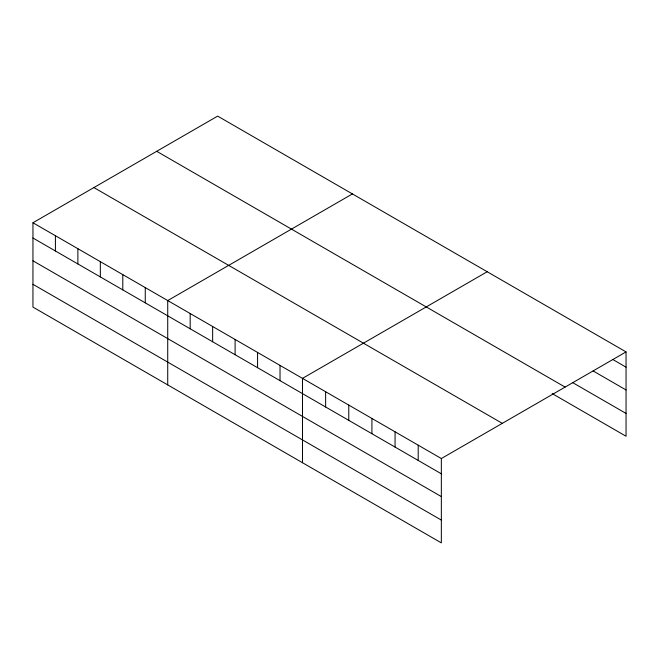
<?xml version="1.0" encoding="UTF-8"?>
<svg xmlns="http://www.w3.org/2000/svg" width="659" height="659" viewBox="0 0 659 659"><rect width="100%" height="100%" fill="white"/><g stroke="black" fill="none" stroke-linecap="round" stroke-linejoin="round"><path stroke-width="0.99" d="M32.95 222.758L441.341 458.54L441.341 542.884L32.95 307.094L32.95 222.758L217.659 116.116L626.05 351.906L626.05 436.242L552.176 393.588M352.425 193.927L167.724 300.57L167.724 384.905M487.199 271.739L302.489 378.373L302.489 462.717M441.341 458.54L626.05 351.906M612.697 359.443L626.05 367.154M593.116 370.943L626.05 389.955M572.646 382.607L626.05 413.44M156.702 151.306L565.101 387.097M93.899 187.568L502.298 423.35M32.95 238.014L441.341 473.796M32.95 260.807L441.341 496.589M32.95 284.301L441.341 520.083M418.201 445.179L418.201 460.435M395.062 431.818L395.062 447.074M371.915 418.457L371.915 433.713M348.776 405.096L348.776 420.351M325.628 391.734L325.628 406.99M280.026 365.407L280.026 380.663M257.57 352.441L257.57 367.689M235.106 339.476L235.106 354.723M212.643 326.502L212.643 341.757M190.179 313.536L190.179 328.792M145.26 287.596L145.26 302.852M122.796 274.63L122.796 289.886M100.333 261.664L100.333 276.912M77.877 248.698L77.877 263.946M55.414 235.724L55.414 250.98"/></g></svg>
